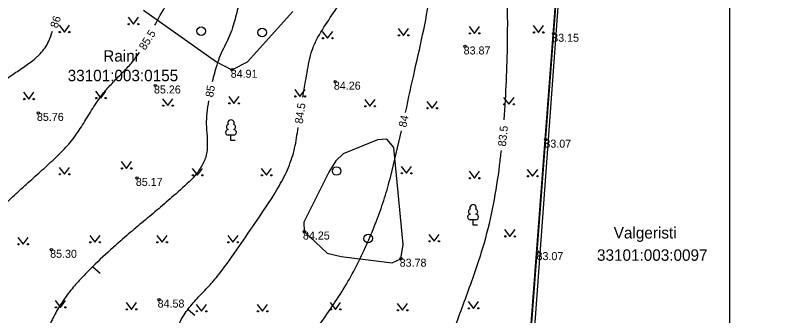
# Model space of a CAD drawing. Extents: x 640151 to 642820, y 6459264 to 6461024.
# Drawn here: x 641053 to 641119.2, y 6460603.1 to 6460629.5 of the extents above; entities that cross this region are included whole.
import ezdxf

# ---------------------------------------------------------------- set-up
doc = ezdxf.new("R2010")
doc.units = 0
for name, color, linetype in [('AED', 7, 'Continuous'), ('HALJASTUS', 7, 'Continuous'), ('HORISONTAAL-EH2000', 7, 'Continuous'), ('KORGUS-EH2000', 7, 'Continuous'), ('MOOTPIIR', 7, 'Continuous'), ('PIIR', 7, 'Continuous'), ('PUU', 7, 'Continuous'), ('VORMISTUS', 7, 'Continuous')]:
    doc.layers.add(name, color=color, linetype=linetype)

msp = doc.modelspace()

# ---------------------------------------------------------------- linework, layer by layer
at = {"layer": 'AED'}
msp.add_lwpolyline([(641095.956, 6460572.548), (641095.956, 6460572.548), (641102.991, 6460665.237), (641009.497, 6460700.681), (641000.587, 6460674.619)], dxfattribs=at)
at = {"layer": 'HALJASTUS'}
for p, q in [((641062.907, 6460629.279), (641063.37, 6460628.673)), ((641063.37, 6460628.673), (641063.815, 6460629.279)), ((641056.871, 6460628.589), (641057.334, 6460627.982)), ((641057.334, 6460627.982), (641057.78, 6460628.589)), ((641098.352, 6460628.561), (641098.815, 6460627.954)), ((641098.815, 6460627.954), (641099.261, 6460628.561)), ((641079.9, 6460628.043), (641080.363, 6460627.437)), ((641080.363, 6460627.437), (641080.809, 6460628.043)), ((641086.539, 6460628.302), (641087.002, 6460627.695)), ((641087.002, 6460627.695), (641087.448, 6460628.302)), ((641092.747, 6460628.475), (641093.21, 6460627.868)), ((641093.21, 6460627.868), (641093.656, 6460628.475)), ((641053.767, 6460622.723), (641054.23, 6460622.116)), ((641054.23, 6460622.116), (641054.676, 6460622.723)), ((641060.061, 6460622.809), (641060.525, 6460622.203)), ((641060.525, 6460622.203), (641060.97, 6460622.809)), ((641077.486, 6460622.953), (641077.949, 6460622.347)), ((641077.949, 6460622.347), (641078.395, 6460622.953)), ((641065.924, 6460622.148), (641066.388, 6460621.541)), ((641066.388, 6460621.541), (641066.833, 6460622.148)), ((641071.709, 6460622.35), (641072.172, 6460621.743)), ((641072.172, 6460621.743), (641072.618, 6460622.35)), ((641083.607, 6460622.091), (641084.071, 6460621.484)), ((641084.071, 6460621.484), (641084.516, 6460622.091)), ((641095.765, 6460622.263), (641096.228, 6460621.657)), ((641096.228, 6460621.657), (641096.674, 6460622.263)), ((641089.039, 6460621.918), (641089.503, 6460621.312)), ((641089.503, 6460621.312), (641089.948, 6460621.918)), ((641062.31, 6460616.656), (641062.774, 6460616.049)), ((641062.774, 6460616.049), (641063.219, 6460616.656)), ((641056.878, 6460616.138), (641057.342, 6460615.532)), ((641057.342, 6460615.532), (641057.787, 6460616.138)), ((641068.518, 6460616.052), (641068.982, 6460615.445)), ((641068.982, 6460615.445), (641069.427, 6460616.052)), ((641074.554, 6460616.052), (641075.017, 6460615.445)), ((641075.017, 6460615.445), (641075.463, 6460616.052)), ((641086.798, 6460616.225), (641087.261, 6460615.618)), ((641087.261, 6460615.618), (641087.707, 6460616.225)), ((641092.747, 6460615.793), (641093.21, 6460615.187)), ((641093.21, 6460615.187), (641093.656, 6460615.793)), ((641097.834, 6460615.966), (641098.298, 6460615.359)), ((641098.298, 6460615.359), (641098.743, 6460615.966)), ((641095.851, 6460610.704), (641096.314, 6460610.097)), ((641096.314, 6460610.097), (641096.76, 6460610.704)), ((641059.551, 6460610.186), (641060.015, 6460609.579)), ((641060.015, 6460609.579), (641060.46, 6460610.186)), ((641065.414, 6460610.186), (641065.878, 6460609.579)), ((641065.878, 6460609.579), (641066.323, 6460610.186)), ((641071.622, 6460610.186), (641072.086, 6460609.579)), ((641072.086, 6460609.579), (641072.531, 6460610.186)), ((641089.212, 6460610.272), (641089.675, 6460609.666)), ((641089.675, 6460609.666), (641090.121, 6460610.272)), ((641053.257, 6460610.013), (641053.72, 6460609.407)), ((641053.72, 6460609.407), (641054.166, 6460610.013)), ((641056.533, 6460604.492), (641056.997, 6460603.886)), ((641056.997, 6460603.886), (641057.442, 6460604.492)), ((641062.741, 6460604.32), (641063.205, 6460603.713)), ((641063.205, 6460603.713), (641063.65, 6460604.32)), ((641068.863, 6460604.147), (641069.327, 6460603.541)), ((641069.327, 6460603.541), (641069.772, 6460604.147)), ((641074.209, 6460604.147), (641074.672, 6460603.541)), ((641074.672, 6460603.541), (641075.118, 6460604.147)), ((641080.59, 6460604.32), (641081.053, 6460603.713)), ((641081.053, 6460603.713), (641081.499, 6460604.32)), ((641086.453, 6460604.234), (641086.916, 6460603.627)), ((641086.916, 6460603.627), (641087.362, 6460604.234)), ((641092.661, 6460604.406), (641093.124, 6460603.799)), ((641093.124, 6460603.799), (641093.57, 6460604.406))]:
    msp.add_line(p, q, dxfattribs=at)
msp.add_lwpolyline([(641064.259, 6460629.91), (641070.639, 6460625.381), (641071.997, 6460624.684), (641073.355, 6460625.381), (641077.322, 6460629.78)], dxfattribs=at)
msp.add_lwpolyline([(641086.968, 6460609.378), (641086.149, 6460617.876), (641085.554, 6460618.61), (641084.726, 6460618.544), (641081.73, 6460617.315), (641081.09, 6460616.722), (641080.48, 6460615.719), (641078.281, 6460611.341), (641078.318, 6460610.523), (641080.324, 6460608.644), (641081.557, 6460608.343), (641085.998, 6460607.782), (641086.78, 6460608.145)], close=True, dxfattribs=at)
for centre, radius in [((641062.969, 6460628.673), 0.055), ((641063.798, 6460628.673), 0.055), ((641056.933, 6460627.982), 0.055), ((641057.762, 6460627.982), 0.055), ((641069.298, 6460628.069), 0.375), ((641074.644, 6460627.939), 0.375), ((641092.809, 6460627.868), 0.055), ((641093.638, 6460627.868), 0.055), ((641098.414, 6460627.954), 0.055), ((641099.243, 6460627.954), 0.055), ((641079.962, 6460627.437), 0.055), ((641080.791, 6460627.437), 0.055), ((641086.601, 6460627.695), 0.055), ((641087.43, 6460627.695), 0.055), ((641053.829, 6460622.116), 0.055), ((641054.658, 6460622.116), 0.055), ((641060.124, 6460622.203), 0.055), ((641060.952, 6460622.203), 0.055), ((641077.548, 6460622.347), 0.055), ((641078.377, 6460622.347), 0.055), ((641065.987, 6460621.541), 0.055), ((641066.815, 6460621.541), 0.055), ((641071.771, 6460621.743), 0.055), ((641072.6, 6460621.743), 0.055), ((641083.67, 6460621.484), 0.055), ((641084.499, 6460621.484), 0.055), ((641089.102, 6460621.312), 0.055), ((641089.931, 6460621.312), 0.055), ((641095.827, 6460621.657), 0.055), ((641096.656, 6460621.657), 0.055), ((641062.373, 6460616.049), 0.055), ((641063.201, 6460616.049), 0.055), ((641081.153, 6460615.819), 0.375), ((641056.941, 6460615.532), 0.055), ((641057.769, 6460615.532), 0.055), ((641068.581, 6460615.445), 0.055), ((641069.41, 6460615.445), 0.055), ((641074.616, 6460615.445), 0.055), ((641075.445, 6460615.445), 0.055), ((641086.86, 6460615.618), 0.055), ((641087.689, 6460615.618), 0.055), ((641097.897, 6460615.359), 0.055), ((641098.725, 6460615.359), 0.055), ((641092.809, 6460615.187), 0.055), ((641093.638, 6460615.187), 0.055), ((641083.913, 6460609.909), 0.375), ((641095.913, 6460610.097), 0.055), ((641096.742, 6460610.097), 0.055), ((641053.319, 6460609.407), 0.055), ((641054.148, 6460609.407), 0.055), ((641059.614, 6460609.579), 0.055), ((641060.442, 6460609.579), 0.055), ((641065.477, 6460609.579), 0.055), ((641066.305, 6460609.579), 0.055), ((641071.685, 6460609.579), 0.055), ((641072.514, 6460609.579), 0.055), ((641089.274, 6460609.666), 0.055), ((641090.103, 6460609.666), 0.055), ((641056.596, 6460603.886), 0.055), ((641057.424, 6460603.886), 0.055), ((641062.804, 6460603.713), 0.055), ((641063.633, 6460603.713), 0.055), ((641068.926, 6460603.541), 0.055), ((641069.754, 6460603.541), 0.055), ((641074.271, 6460603.541), 0.055), ((641075.1, 6460603.541), 0.055), ((641080.652, 6460603.713), 0.055), ((641081.481, 6460603.713), 0.055), ((641086.515, 6460603.627), 0.055), ((641087.344, 6460603.627), 0.055), ((641092.723, 6460603.799), 0.055), ((641093.552, 6460603.799), 0.055)]:
    msp.add_circle(centre, radius, dxfattribs=at)
at = {"layer": 'HORISONTAAL-EH2000'}
for p, q in [((641059.808, 6460607.472), (641060.454, 6460606.869)), ((641068.171, 6460603.698), (641068.753, 6460603.202))]:
    msp.add_line(p, q, dxfattribs=at)
for points in [[(641087.181, 6460620.949), (641087.997, 6460624.683), (641089.377, 6460631.713), (641089.515, 6460633.427), (641089.412, 6460635.156), (641089.151, 6460636.889), (641088.816, 6460638.615), (641088.363, 6460640.534), (641087.774, 6460642.401), (641087.038, 6460644.218), (641086.144, 6460645.991), (641085.126, 6460647.313), (641083.887, 6460648.448), (641082.666, 6460649.584), (641081.703, 6460650.908), (641081.149, 6460652.034), (641080.633, 6460653.176), (641080.167, 6460654.338), (641079.763, 6460655.523), (641078.211, 6460660.742), (641076.788, 6460665.013), (641075.84, 6460667.946), (641073.641, 6460671.396), (641070.537, 6460675.753), (641068.295, 6460678.341)], [(641078.188, 6460622.291), (641078.435, 6460623.672), (641078.815, 6460625.675), (641079.096, 6460626.625), (641079.519, 6460627.525), (641080.601, 6460629.243), (641081.685, 6460630.967), (641082.109, 6460631.874), (641082.393, 6460632.835), (641082.542, 6460634.278), (641082.522, 6460635.725), (641082.416, 6460637.346), (641082.134, 6460638.96), (641081.873, 6460639.674), (641081.497, 6460640.335), (641080.556, 6460641.564), (641079.618, 6460642.785), (641078.987, 6460644.136), (641078.819, 6460644.896), (641078.682, 6460645.665), (641078.547, 6460646.435), (641078.383, 6460647.198), (641077.564, 6460650.088), (641077.195, 6460650.835), (641076.7, 6460651.526), (641076.217, 6460652.22), (641075.883, 6460652.978), (641075.753, 6460653.714), (641075.699, 6460654.464), (641075.65, 6460655.215), (641075.538, 6460655.954), (641074.886, 6460658.678), (641074.159, 6460661.389), (641073.37, 6460664.06), (641072.906, 6460665.371), (641072.348, 6460666.652), (641070.92, 6460669.356), (641069.36, 6460671.967), (641067.699, 6460674.508), (641065.967, 6460677.004), (641065.762, 6460677.294)], [(641061.001, 6460676.745), (641061.654, 6460675.605), (641062.632, 6460674.042), (641063.689, 6460672.53), (641064.763, 6460671.025), (641065.793, 6460669.48), (641066.801, 6460667.723), (641067.683, 6460665.907), (641068.461, 6460664.044), (641069.155, 6460662.147), (641069.627, 6460660.077), (641069.809, 6460657.933), (641069.934, 6460655.793), (641070.233, 6460653.736), (641071.121, 6460651.829), (641072.454, 6460649.992), (641073.615, 6460648.151), (641073.937, 6460647.205), (641074, 6460646.722), (641073.984, 6460646.231), (641073.726, 6460645.088), (641073.337, 6460643.945), (641073.106, 6460643.395), (641072.846, 6460642.855), (641072.473, 6460641.739), (641072.451, 6460640.083), (641072.604, 6460638.424), (641072.709, 6460637.421), (641072.838, 6460636.418), (641072.958, 6460635.415), (641073.036, 6460634.412), (641072.8, 6460631.382), (641072.466, 6460629.875), (641072.044, 6460628.374), (641071.727, 6460627.533), (641071.346, 6460626.729), (641070.969, 6460625.928), (641070.664, 6460625.096), (641070.273, 6460623.635)], [(641095.817, 6460620.311), (641096.01, 6460623.705), (641096.102, 6460627.098), (641096.113, 6460629.494), (641096.03, 6460631.888), (641095.801, 6460634.282), (641095.614, 6460635.478), (641095.369, 6460636.674), (641094.859, 6460638.386), (641094.205, 6460640.038), (641093.172, 6460642.414), (641092.05, 6460644.74), (641091.388, 6460645.896), (641090.662, 6460647.015), (641089.929, 6460648.129), (641089.248, 6460649.269), (641088.934, 6460649.999), (641088.691, 6460650.767), (641088.423, 6460651.52), (641088.034, 6460652.204), (641087.167, 6460653.345)], [(641065.263, 6460628.571), (641065.728, 6460629.452), (641066.819, 6460631.357), (641067.272, 6460632.337), (641067.435, 6460632.848), (641067.495, 6460633.11), (641067.539, 6460633.377), (641067.588, 6460634.099), (641067.576, 6460634.822), (641067.545, 6460635.545), (641067.539, 6460636.267), (641067.551, 6460637.175), (641067.555, 6460638.083), (641067.668, 6460639.89), (641068.024, 6460642.478)], [(641028.598, 6460604.021), (641028.729, 6460604.056), (641029.282, 6460604.228), (641029.827, 6460604.435), (641030.522, 6460604.826), (641031.145, 6460605.324), (641031.749, 6460605.851), (641032.381, 6460606.333), (641032.853, 6460606.631), (641034.296, 6460607.49), (641035.252, 6460608.073), (641036.175, 6460608.705), (641037.597, 6460609.8), (641038.993, 6460610.929), (641040.382, 6460612.067), (641041.78, 6460613.191), (641043.242, 6460614.28), (641044.742, 6460615.316), (641046.229, 6460616.379), (641046.952, 6460616.946), (641047.306, 6460617.243), (641047.653, 6460617.551), (641048.046, 6460618.074), (641048.333, 6460618.669), (641048.605, 6460619.271), (641048.841, 6460619.89), (641049.093, 6460620.501), (641049.41, 6460621.084), (641050.358, 6460622.204), (641051.437, 6460623.198), (641052.365, 6460623.947), (641053.351, 6460624.628), (641054.329, 6460625.317), (641054.794, 6460625.681), (641055.015, 6460625.879), (641055.23, 6460626.088), (641055.975, 6460627.197), (641056.29, 6460628.05)], [(641039.891, 6460601.734), (641040.105, 6460601.82), (641041.672, 6460602.537), (641042.262, 6460602.836), (641044.014, 6460603.756), (641045.138, 6460604.447), (641045.678, 6460604.833), (641046.199, 6460605.254), (641046.727, 6460605.793), (641047.17, 6460606.396), (641047.906, 6460607.718), (641048.613, 6460609.059), (641049.497, 6460610.258), (641050.992, 6460611.779), (641052.514, 6460613.277), (641053.72, 6460614.4), (641054.946, 6460615.502), (641056.163, 6460616.612), (641056.76, 6460617.181), (641057.343, 6460617.763), (641058.298, 6460618.917), (641059.127, 6460620.175), (641059.926, 6460621.456), (641060.792, 6460622.68), (641061.508, 6460623.494), (641062.271, 6460624.273), (641063.022, 6460625.064), (641063.702, 6460625.915), (641063.918, 6460626.233)], [(641069.945, 6460621.951), (641069.802, 6460620.912), (641069.751, 6460619.867), (641069.763, 6460619.602), (641069.784, 6460619.338), (641069.823, 6460618.808), (641069.838, 6460618.281), (641069.83, 6460617.754), (641069.751, 6460617.236), (641069.681, 6460616.981), (641069.587, 6460616.728), (641069.352, 6460616.268), (641069.081, 6460615.832), (641068.423, 6460615.049), (641066.914, 6460613.665), (641065.591, 6460612.521), (641064.255, 6460611.403), (641062.923, 6460610.283), (641061.611, 6460609.136), (641059.814, 6460607.455), (641058.955, 6460606.568), (641058.119, 6460605.642), (641057.689, 6460605.115), (641057.29, 6460604.565), (641056.921, 6460603.994), (641056.577, 6460603.4), (641055.987, 6460602.174), (641055.532, 6460600.898), (641054.833, 6460598.333)], [(641064.898, 6460596.142), (641065.062, 6460596.516), (641065.374, 6460597.303), (641065.661, 6460598.099), (641065.942, 6460598.898), (641066.236, 6460599.692), (641066.867, 6460601.266), (641067.203, 6460602.044), (641067.563, 6460602.814), (641067.905, 6460603.377), (641068.295, 6460603.905), (641069.168, 6460604.895), (641070.078, 6460605.859), (641070.925, 6460606.869), (641072.591, 6460609.171), (641074.202, 6460611.527), (641076.147, 6460614.55), (641076.942, 6460616.14), (641077.478, 6460617.824), (641077.782, 6460619.627)], [(641073.546, 6460594.307), (641073.872, 6460594.938), (641074.606, 6460596.241), (641075.409, 6460597.509), (641076.145, 6460598.423), (641076.977, 6460599.255), (641077.823, 6460600.076), (641078.599, 6460600.959), (641079.848, 6460602.64), (641081.035, 6460604.357), (641083.126, 6460607.99), (641083.96, 6460609.792), (641084.707, 6460611.617), (641085.041, 6460612.543), (641085.353, 6460613.475), (641085.885, 6460615.366), (641086.817, 6460619.33)], [(641083.661, 6460590.11), (641084.562, 6460591.214), (641085.497, 6460592.289), (641086.356, 6460593.179), (641087.277, 6460594.014), (641088.159, 6460594.882), (641088.555, 6460595.355), (641088.903, 6460595.869), (641089.259, 6460596.52), (641089.592, 6460597.18), (641090.17, 6460598.536), (641091.188, 6460601.304), (641092.697, 6460605.397), (641093.412, 6460607.456), (641094.076, 6460609.543), (641094.882, 6460612.9), (641095.413, 6460616.315), (641095.57, 6460617.627)]]:
    msp.add_spline(points, degree=3, dxfattribs=at)
at = {"layer": 'KORGUS-EH2000'}
for centre in [(641100.126, 6460627.833), (641092.377, 6460626.722), (641071.997, 6460624.684), (641065.287, 6460623.306), (641081.024, 6460623.641), (641055.047, 6460620.908), (641099.44, 6460618.567), (641063.698, 6460615.216), (641078.318, 6460610.523), (641056.201, 6460608.926), (641098.751, 6460608.724), (641086.78, 6460608.145), (641065.605, 6460604.572)]:
    msp.add_circle(centre, 0.1, dxfattribs=at)
at = {"layer": 'MOOTPIIR'}
msp.add_lwpolyline([(641009.391, 6460700.787), (641103.081, 6460665.39), (641096.302, 6460572.567), (641096.905, 6460561.136), (641083.929, 6460566.269), (641044.74, 6460580.848), (641005.897, 6460591.89), (640985.85, 6460596.376), (640999.953, 6460673.38)], close=True, dxfattribs=at)
at = {"layer": 'PIIR'}
for points in [[(641116.75, 6460765.75), (641197.18, 6460773.33), (641202.58, 6460700.87), (641128.12, 6460599.5), (641104.75, 6460567.98), (641095.82, 6460571.42), (641102.96, 6460665.34), (641105.51, 6460695.53), (641115.94, 6460705.59)], [(641009.44, 6460700.65), (641102.96, 6460665.34), (641095.82, 6460571.42), (641055.41, 6460586.92), (641024.73, 6460596.57), (640987.79, 6460605.65), (641000.04, 6460673.47)]]:
    msp.add_lwpolyline(points, close=True, dxfattribs=at)
at = {"layer": 'PUU'}
for p, q in [((641072.151, 6460618.971), (641071.671, 6460618.971)), ((641071.911, 6460618.496), (641071.911, 6460618.971)), ((641072.291, 6460618.496), (641071.911, 6460618.496)), ((641093.329, 6460611.559), (641092.849, 6460611.559)), ((641093.089, 6460611.084), (641093.089, 6460611.559)), ((641093.469, 6460611.084), (641093.089, 6460611.084))]:
    msp.add_line(p, q, dxfattribs=at)
for centre, radius, start, end in [((641071.911, 6460620.016), 0.277, 332.5799, 207.4201), ((641071.674, 6460619.208), 0.238, 90.0016, 269.3953), ((641071.741, 6460619.669), 0.233, 109.02174, 253.14154), ((641072.081, 6460619.669), 0.233, 286.85082, 70.98591), ((641072.148, 6460619.208), 0.238, 270.6047, 89.9984), ((641093.089, 6460612.604), 0.277, 332.5799, 207.4201), ((641092.852, 6460611.796), 0.238, 90.0016, 269.3953), ((641092.919, 6460612.257), 0.233, 109.02174, 253.14154), ((641093.259, 6460612.257), 0.233, 286.85082, 70.98591), ((641093.326, 6460611.796), 0.238, 270.6047, 89.9984)]:
    msp.add_arc(centre, radius, start, end, dxfattribs=at)
at = {"layer": 'VORMISTUS'}
msp.add_lwpolyline([(641115.517, 6460509.66), (640972.775, 6460509.66), (640972.775, 6460716.033), (641115.517, 6460716.033)], close=True, dxfattribs=at)

# ---------------------------------------------------------------- texts
at = {"layer": 'HORISONTAAL-EH2000'}
for s, rotation, p in [('86', 71.99384, (641056.733, 6460628.273)), ('85.5', 57.79421, (641064.403, 6460626.341)), ('85', 80.20077, (641070.347, 6460622.237)), ('84.5', 81.73526, (641078.18, 6460619.923)), ('84', 77.26686, (641087.236, 6460619.594)), ('83.5', 83.99252, (641095.955, 6460617.938))]:
    msp.add_text(s, height=0.7, rotation=rotation, dxfattribs=at).set_placement(p)
at = {"layer": 'KORGUS-EH2000'}
for s, p in [('83.15', (641100.015, 6460627.132)), ('83.87', (641092.266, 6460626.021)), ('84.91', (641071.886, 6460623.983)), ('85.26', (641065.176, 6460622.605)), ('84.26', (641080.913, 6460622.94)), ('85.76', (641054.936, 6460620.207)), ('83.07', (641099.329, 6460617.866)), ('85.17', (641063.587, 6460614.515)), ('84.25', (641078.207, 6460609.822)), ('85.30', (641056.09, 6460608.225)), ('83.07', (641098.64, 6460608.023)), ('83.78', (641086.669, 6460607.444)), ('84.58', (641065.494, 6460603.871))]:
    msp.add_text(s, height=0.7, dxfattribs=at).set_placement(p)
at = {"layer": 'PIIR'}
for s, p in [('Raini', (641060.737, 6460625.39)), ('33101:003:0155', (641057.625, 6460623.68)), ('Valgeristi', (641105.396, 6460609.914)), ('33101:003:0097', (641103.933, 6460607.963))]:
    msp.add_text(s, height=1, dxfattribs=at).set_placement(p)

doc.saveas('drawing.dxf')
